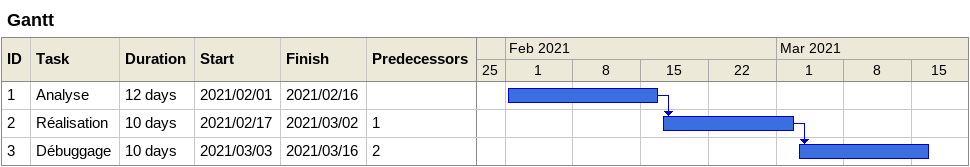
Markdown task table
Gantt

| ID | Task | Duration | Start | Finish | Predecessors |
|---|---|---|---|---|---|
| 1 | Analyse | 12d | 2021-02-01 | 2021-02-16 |  |
| 2 | Réalisation | 10d | 2021-02-17 | 2021-03-02 | 1 |
| 3 | Débuggage | 10d | 2021-03-03 | 2021-03-16 | 2 |
